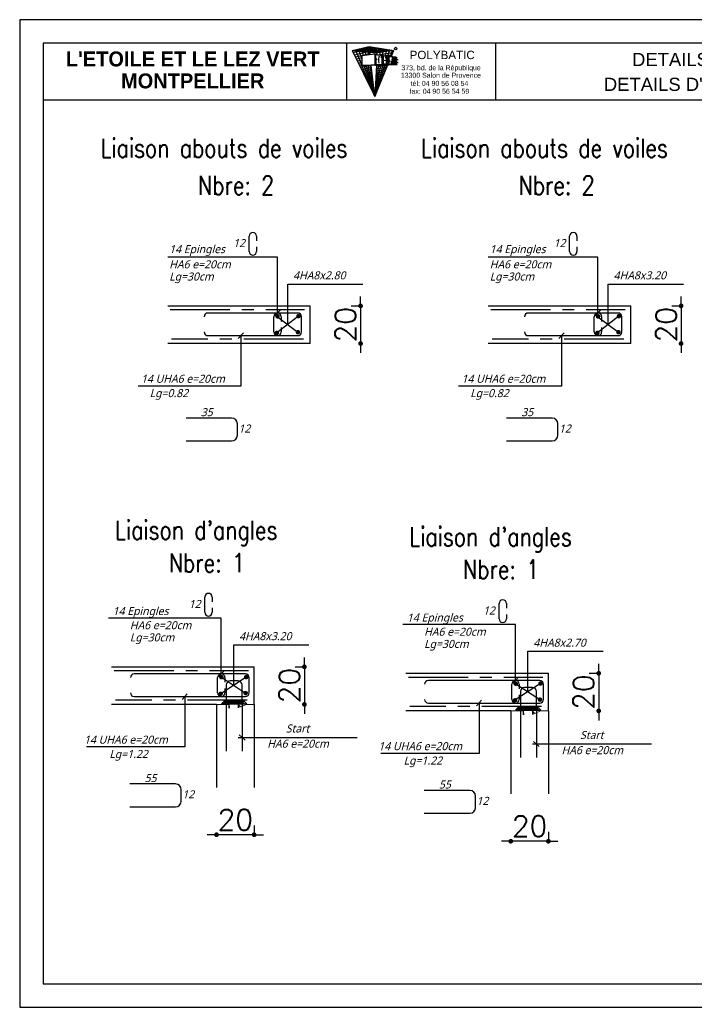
# Model space of a CAD drawing. Header units: millimetres. Extents: x -21776 to 63757, y -7870 to 8483.
# Drawn here: x -20527 to -20167, y 404 to 929 of the extents above; entities that cross this region are included whole.
import ezdxf
from ezdxf.enums import TextEntityAlignment as Align

# ---------------------------------------------------------------- set-up
doc = ezdxf.new("R2010")
doc.units = ezdxf.units.MM
doc.header["$PDMODE"] = 34
doc.linetypes.add('AXESX2', pattern=[101.6, 63.5, -12.7, 12.7, -12.7])
doc.linetypes.add('CONTINUE', pattern=[0])
for name, color, linetype in [('7', 7, 'Continuous'), ('COTATION', 1, 'Continuous'), ('GO-CARTOUCHE', 7, 'Continuous'), ('GO-FER-HA', 140, 'Continuous'), ('GO-TEXTE', 9, 'Continuous'), ('préfa v', 2, 'Continuous'), ('STR_AXES', 4, 'AXESX2'), ('STR_TS_TXT', 7, 'Continuous'), ('STR_VOI-POT', 6, 'Continuous')]:
    doc.layers.add(name, color=color, linetype=linetype)
doc.styles.add('Lucida', font='')
doc.styles.get("Standard").update_dxf_attribs({"font": 'romans.shx'})
doc.styles.add('TEXTE TS', font='romans.shx', dxfattribs={"width": 0.7, "oblique": 15})
doc.styles.add('TEXTEBA', font='ARIAL.TTF')
doc.styles.get('Lucida').set_extended_font_data('Lucida Sans', italic=True)
doc.dimstyles.new('COUPE-20', dxfattribs={"dimscale": 0.5, "dimtxt": 22, "dimasz": 5, "dimexe": 0.05, "dimexo": 0, "dimgap": 5, "dimtad": 1, "dimdsep": 46, "dimtxsty": 'Standard', "dimblk1": 'DOT', "dimblk2": 'DOT', "dimsah": 1, "dimcen": 0, "dimdle": 150, "dimclrd": 1, "dimclre": 1, "dimclrt": 7, "dimadec": 0, "dimazin": 0, "dimtfac": 1, "dimtix": 1, "dimtmove": 2, "dimatfit": 3, "dimldrblk": 'DOT', "dimfxl": 0, "dimtvp": 1, "dimtolj": 1, "dimtzin": 0, "dimarcsym": 0})

# ---------------------------------------------------------------- blocks, each defined once
blk = doc.blocks.new('_DOT')
at = {"color": 0, "linetype": 'ByBlock'}
blk.add_line((-0.5, 0), (-1, 0), dxfattribs=at)
at = {"color": 0, "linetype": 'ByBlock', "const_width": 0.5}
blk.add_lwpolyline([(-0.25, 0, 1), (0.25, 0, 1)], format="xyb", close=True, dxfattribs=at)
blk = doc.blocks.new('*D860')
at = {"layer": 'COTATION', "color": 1, "lineweight": -2}
for p, q in [((-20345.78, 779.24), (-20345.78, 781.74)), ((-20350.78, 776.74), (-20345.76, 776.74)), ((-20345.78, 776.74), (-20345.78, 756.74)), ((-20346.19, 756.74), (-20345.76, 756.74)), ((-20345.78, 754.24), (-20345.78, 751.74))]:
    blk.add_line(p, q, dxfattribs=at)
at = {"layer": 'DEFPOINTS', "color": 0}
for p in [(-20358.83, 776.74), (-20358.83, 756.74, -153.35), (-20345.78, 756.74)]:
    blk.add_point(p, dxfattribs=at)
at = {"layer": 'COTATION', "color": 1, "lineweight": -2, "xscale": 2.5, "yscale": 2.5, "zscale": 2.5}
for p, rotation in [((-20345.78, 776.74), 270), ((-20345.78, 756.74), 90)]:
    blk.add_blockref('_DOT', p, dxfattribs=dict(at, rotation=rotation))
at = {"layer": 'COTATION', "color": 7, "insert": (-20353.78, 766.74), "char_height": 11, "attachment_point": 5, "rotation": 90}
blk.add_mtext('\\A1;20', dxfattribs=at)
blk = doc.blocks.new('*D983')
at = {"layer": 'COTATION', "color": 1, "lineweight": -2}
for p, q in [((-20175.33, 779.24), (-20175.33, 781.74)), ((-20180.33, 776.74), (-20175.3, 776.74)), ((-20175.33, 776.74), (-20175.33, 756.74)), ((-20175.73, 756.74), (-20175.3, 756.74)), ((-20175.33, 754.24), (-20175.33, 751.74))]:
    blk.add_line(p, q, dxfattribs=at)
at = {"layer": 'DEFPOINTS', "color": 0}
for p in [(-20188.37, 776.74), (-20188.37, 756.74, -153.35), (-20175.33, 756.74)]:
    blk.add_point(p, dxfattribs=at)
at = {"layer": 'COTATION', "color": 1, "lineweight": -2, "xscale": 2.5, "yscale": 2.5, "zscale": 2.5}
for p, rotation in [((-20175.33, 776.74), 270), ((-20175.33, 756.74), 90)]:
    blk.add_blockref('_DOT', p, dxfattribs=dict(at, rotation=rotation))
at = {"layer": 'COTATION', "color": 7, "insert": (-20183.33, 766.74), "char_height": 11, "attachment_point": 5, "rotation": 90}
blk.add_mtext('\\A1;20', dxfattribs=at)
blk = doc.blocks.new('*D986')
at = {"layer": 'COTATION', "color": 1, "lineweight": -2}
for p, q in [((-20375.65, 587.37), (-20375.65, 589.87)), ((-20380.65, 584.87), (-20375.63, 584.87)), ((-20375.65, 584.87), (-20375.65, 564.87)), ((-20376.05, 564.87), (-20375.63, 564.87)), ((-20375.65, 562.37), (-20375.65, 559.87))]:
    blk.add_line(p, q, dxfattribs=at)
at = {"layer": 'DEFPOINTS', "color": 0}
for p in [(-20388.69, 584.87), (-20388.69, 564.87, -153.35), (-20375.65, 564.87)]:
    blk.add_point(p, dxfattribs=at)
at = {"layer": 'COTATION', "color": 1, "lineweight": -2, "xscale": 2.5, "yscale": 2.5, "zscale": 2.5}
for p, rotation in [((-20375.65, 584.87), 270), ((-20375.65, 564.87), 90)]:
    blk.add_blockref('_DOT', p, dxfattribs=dict(at, rotation=rotation))
at = {"layer": 'COTATION', "color": 7, "insert": (-20383.65, 574.87), "char_height": 11, "attachment_point": 5, "rotation": 90}
blk.add_mtext('\\A1;20', dxfattribs=at)
blk = doc.blocks.new('*D987')
at = {"layer": 'COTATION', "color": 1, "lineweight": -2}
for p, q in [((-20402.4, 500.59), (-20402.4, 495.56)), ((-20424.9, 495.59), (-20427.4, 495.59)), ((-20422.4, 495.99), (-20422.4, 495.56)), ((-20402.4, 495.59), (-20422.4, 495.59)), ((-20399.9, 495.59), (-20397.4, 495.59))]:
    blk.add_line(p, q, dxfattribs=at)
at = {"layer": 'DEFPOINTS', "color": 0}
for p in [(-20422.4, 508.63, -153.35), (-20402.4, 508.63), (-20422.4, 495.59)]:
    blk.add_point(p, dxfattribs=at)
at = {"layer": 'COTATION', "color": 1, "lineweight": -2, "xscale": 2.5, "yscale": 2.5, "zscale": 2.5}
blk.add_blockref('_DOT', (-20422.4, 495.59), dxfattribs=at)
at = {"layer": 'COTATION', "color": 1, "lineweight": -2, "xscale": 2.5, "yscale": 2.5, "zscale": 2.5, "rotation": 180}
blk.add_blockref('_DOT', (-20402.4, 495.59), dxfattribs=at)
at = {"layer": 'COTATION', "color": 7, "insert": (-20412.4, 503.59), "char_height": 11, "attachment_point": 5}
blk.add_mtext('\\A1;20', dxfattribs=at)
blk = doc.blocks.new('*D988')
at = {"layer": 'COTATION', "color": 1, "lineweight": -2}
for p, q in [((-20219.15, 583.91), (-20219.15, 586.41)), ((-20224.15, 581.41), (-20219.12, 581.41)), ((-20219.15, 581.41), (-20219.15, 561.41)), ((-20219.55, 561.41), (-20219.12, 561.41)), ((-20219.15, 558.91), (-20219.15, 556.41))]:
    blk.add_line(p, q, dxfattribs=at)
at = {"layer": 'DEFPOINTS', "color": 0}
for p in [(-20232.19, 581.41), (-20232.19, 561.41, -153.35), (-20219.15, 561.41)]:
    blk.add_point(p, dxfattribs=at)
at = {"layer": 'COTATION', "color": 1, "lineweight": -2, "xscale": 2.5, "yscale": 2.5, "zscale": 2.5}
for p, rotation in [((-20219.15, 581.41), 270), ((-20219.15, 561.41), 90)]:
    blk.add_blockref('_DOT', p, dxfattribs=dict(at, rotation=rotation))
at = {"layer": 'COTATION', "color": 7, "insert": (-20227.15, 571.41), "char_height": 11, "attachment_point": 5, "rotation": 90}
blk.add_mtext('\\A1;20', dxfattribs=at)
blk = doc.blocks.new('*D989')
at = {"layer": 'COTATION', "color": 1, "lineweight": -2}
for p, q in [((-20245.9, 497.13), (-20245.9, 492.11)), ((-20268.4, 492.13), (-20270.9, 492.13)), ((-20265.9, 492.53), (-20265.9, 492.11)), ((-20245.9, 492.13), (-20265.9, 492.13)), ((-20243.4, 492.13), (-20240.9, 492.13))]:
    blk.add_line(p, q, dxfattribs=at)
at = {"layer": 'DEFPOINTS', "color": 0}
for p in [(-20265.9, 505.17, -153.35), (-20245.9, 505.17), (-20265.9, 492.13)]:
    blk.add_point(p, dxfattribs=at)
at = {"layer": 'COTATION', "color": 1, "lineweight": -2, "xscale": 2.5, "yscale": 2.5, "zscale": 2.5}
blk.add_blockref('_DOT', (-20265.9, 492.13), dxfattribs=at)
at = {"layer": 'COTATION', "color": 1, "lineweight": -2, "xscale": 2.5, "yscale": 2.5, "zscale": 2.5, "rotation": 180}
blk.add_blockref('_DOT', (-20245.9, 492.13), dxfattribs=at)
at = {"layer": 'COTATION', "color": 7, "insert": (-20255.9, 500.13), "char_height": 11, "attachment_point": 5}
blk.add_mtext('\\A1;20', dxfattribs=at)

msp = doc.modelspace()

# ---------------------------------------------------------------- hatches: boundary and pattern name
at = {"layer": 'GO-FER-HA'}
h = msp.add_hatch(dxfattribs=at)
h.set_pattern_fill('ANSI31', color=9, scale=4.218928, angle=-540, style=0)
h.set_pattern_definition([(45, (-58604.0346, -274373.2704), (-0.3729040775, 0.3729040775), [])])
h.paths.add_polyline_path([(-20407.1375, 565.23285), (-20408.54381, 566.63916), (-20409.67292, 566.63916), (-20409.67292, 565.23285)])
h.paths.add_polyline_path([(-20409.67292, 565.23285), (-20409.67292, 566.63916), (-20411.86253, 566.63916), (-20411.72352, 565.23285)])
h.paths.add_polyline_path([(-20412.09439, 565.23285), (-20411.87433, 566.63916), (-20418.65407, 566.63916), (-20418.50847, 565.23285)])
h.paths.add_polyline_path([(-20418.70909, 566.31805), (-20419.79429, 565.23285), (-20418.80579, 565.23285)])
h = msp.add_hatch(dxfattribs=at)
h.set_pattern_fill('ANSI31', color=9, scale=4.218928, angle=-540, style=0)
h.set_pattern_definition([(45, (-58447.53313, -274376.72696), (-0.3729040775, 0.3729040775), [])])
h.paths.add_polyline_path([(-20250.63604, 561.7763), (-20252.04235, 563.18261), (-20253.17146, 563.18261), (-20253.17146, 561.7763)])
h.paths.add_polyline_path([(-20253.17146, 561.7763), (-20253.17146, 563.18261), (-20255.36107, 563.18261), (-20255.22205, 561.7763)])
h.paths.add_polyline_path([(-20255.59292, 561.7763), (-20255.37287, 563.18261), (-20262.1526, 563.18261), (-20262.007, 561.7763)])
h.paths.add_polyline_path([(-20262.20762, 562.8615), (-20263.29282, 561.7763), (-20262.30433, 561.7763)])

# ---------------------------------------------------------------- linework, layer by layer
at = {"lineweight": 18, "elevation": -153.3465}
for points in [[(-20422.40017, 564.86974), (-20415.45019, 564.86974), (-20412.42772, 566.29353), (-20409.68004, 563.52242), (-20406.52019, 564.86974), (-20402.40017, 564.86974)], [(-20265.8987, 561.41319), (-20258.94873, 561.41319), (-20255.92626, 562.83698), (-20253.17858, 560.06587), (-20250.01873, 561.41319), (-20245.8987, 561.41319)]]:
    msp.add_lwpolyline(points, dxfattribs=at)
at = {"layer": '7', "color": 7}
for points in [[(-20389.98537, 772.95869), (-20389.98537, 772.95869)], [(-20219.5297, 772.95869), (-20219.5297, 772.95869)], [(-20389.98537, 760.92751), (-20389.98537, 760.92751)], [(-20219.5297, 760.92751), (-20219.5297, 760.92751)], [(-20419.85127, 581.08862), (-20419.85127, 581.08862)], [(-20263.34981, 577.63208), (-20263.34981, 577.63208)], [(-20419.85127, 569.05744), (-20419.85127, 569.05744)], [(-20263.34981, 565.6009), (-20263.34981, 565.6009)]]:
    msp.add_lwpolyline(points, dxfattribs=at)
at = {"layer": 'COTATION'}
for p, q in [((-20406.61446, 579.42903), (-20420.17822, 570.52356)), ((-20419.80333, 579.33535), (-20406.89565, 570.89824)), ((-20250.11299, 575.97249), (-20263.67676, 567.06701)), ((-20263.30187, 575.8788), (-20250.39419, 567.4417))]:
    msp.add_line(p, q, dxfattribs=at)
at = {"layer": 'GO-CARTOUCHE', "color": 9, "linetype": 'CONTINUE'}
for p, q in [((-20350.18437, 912.52937), (-20341.25559, 914.60583)), ((-20349.1781, 912.43353), (-20340.24948, 914.44613)), ((-20347.16557, 912.24186), (-20338.23725, 914.12673)), ((-20345.3304, 913.6582), (-20332.23362, 911.9629)), ((-20344.23932, 909.76844), (-20345.3304, 913.6582)), ((-20345.15303, 912.05019), (-20336.22501, 913.80733)), ((-20342.84251, 909.97386), (-20343.71241, 914.03448)), ((-20343.71241, 914.03448), (-20330.6106, 912.18936)), ((-20341.46002, 910.17716), (-20342.09441, 914.41075)), ((-20342.09441, 914.41075), (-20328.98758, 912.41583)), ((-20340.74886, 910.28175), (-20341.25559, 914.60583)), ((-20341.25559, 914.60583), (-20328.1739, 912.52937)), ((-20350.18437, 912.52937), (-20337.10267, 911.28349)), ((-20350.18437, 912.52937), (-20338.1409, 888.02715)), ((-20349.63699, 911.41573), (-20341.11401, 913.39771)), ((-20349.08961, 910.3021), (-20340.97244, 912.18958)), ((-20345.20087, 904.87446), (-20348.56638, 912.90565)), ((-20348.56638, 912.90565), (-20335.47965, 911.50996)), ((-20348.54223, 909.18846), (-20340.83086, 910.98146)), ((-20347.99484, 908.07482), (-20345.20087, 908.72441)), ((-20345.20087, 908.27104), (-20346.94839, 913.28192)), ((-20346.94839, 913.28192), (-20333.85664, 911.73643)), ((-20338.1409, 910.66527), (-20345.20087, 909.62704)), ((-20345.20087, 909.62704), (-20345.20087, 904.64354)), ((-20343.1405, 911.85852), (-20334.21278, 913.48792)), ((-20341.12796, 911.66685), (-20332.20055, 913.16852)), ((-20339.11543, 911.47518), (-20330.18832, 912.84912)), ((-20336.97875, 910.48358), (-20338.1409, 910.66527)), ((-20338.1409, 910.66527), (-20338.1409, 904.65529)), ((-20338.10916, 911.37935), (-20329.18221, 912.68942)), ((-20337.72561, 908.24637), (-20337.72561, 910.18001)), ((-20337.19748, 910.09744), (-20337.72561, 910.18001)), ((-20337.10267, 911.28349), (-20337.13728, 910.50836)), ((-20328.1739, 912.52937), (-20337.10267, 911.28349)), ((-20336.81292, 910.2734), (-20328.62691, 911.41571)), ((-20336.68007, 910.04451), (-20335.36917, 910.23517)), ((-20336.20302, 908.26334), (-20336.22867, 907.69454)), ((-20336.1107, 908.96327), (-20336.20302, 908.26334)), ((-20335.95921, 909.52133), (-20336.1107, 908.96327)), ((-20335.47965, 911.50996), (-20335.6282, 910.19919)), ((-20334.8664, 909.71917), (-20335.10808, 910.10815)), ((-20334.23716, 910.05495), (-20335.00488, 909.94205)), ((-20334.70347, 909.25351), (-20334.8664, 909.71917)), ((-20334.57852, 908.58102), (-20334.70347, 909.25351)), ((-20334.23716, 905.05883), (-20334.23716, 910.05952)), ((-20333.82187, 909.99003), (-20334.23716, 910.05495)), ((-20333.85664, 911.73643), (-20334.21699, 910.0518)), ((-20333.82187, 905.47412), (-20333.82187, 909.99003)), ((-20333.82187, 909.64551), (-20332.78118, 909.78869)), ((-20333.82187, 909.64551), (-20333.82154, 905.47412)), ((-20332.79524, 909.82952), (-20331.93479, 907.3294)), ((-20332.4239, 909.77147), (-20332.79524, 909.82952)), ((-20332.78118, 909.78869), (-20331.93479, 907.3294)), ((-20332.23362, 911.9629), (-20332.76143, 909.82424)), ((-20332.63993, 909.80524), (-20329.07992, 910.30206)), ((-20332.4239, 909.77147), (-20331.73854, 907.7801)), ((-20331.25505, 909.58873), (-20332.30773, 909.43392)), ((-20331.25505, 909.58873), (-20331.73854, 907.7801)), ((-20330.92495, 909.53712), (-20331.5195, 907.31305)), ((-20331.51729, 907.32132), (-20330.93717, 909.49138)), ((-20330.6106, 912.18936), (-20331.42908, 909.56313)), ((-20330.92495, 909.53712), (-20331.25505, 909.58873)), ((-20330.93717, 909.49138), (-20330.8135, 909.5099)), ((-20330.8135, 909.51969), (-20330.93436, 909.50192)), ((-20330.8135, 905.05883), (-20330.8135, 909.51969)), ((-20330.00918, 909.39395), (-20330.8135, 909.51969)), ((-20330.05408, 909.10673), (-20330.5228, 909.18001)), ((-20330.5228, 907.43062), (-20330.5228, 909.18001)), ((-20328.98758, 912.41583), (-20330.11549, 909.41057)), ((-20329.73334, 909.16043), (-20329.53293, 909.1884)), ((-20328.86126, 909.21448), (-20329.69886, 909.0913)), ((-20329.56439, 909.11108), (-20328.1739, 912.52937)), ((-20328.86126, 909.21448), (-20329.02409, 907.85764)), ((-20328.65434, 909.18213), (-20328.86126, 909.21448)), ((-20328.65434, 909.18213), (-20328.15611, 905.06279)), ((-20328.63636, 909.03346), (-20328.15563, 909.10416)), ((-20328.6029, 908.75688), (-20328.15563, 908.80992)), ((-20328.59526, 908.69364), (-20327.88569, 908.76772)), ((-20328.15563, 909.10416), (-20328.15563, 908.80992)), ((-20327.32505, 908.9743), (-20328.15563, 909.10416)), ((-20328.15563, 908.80992), (-20327.88569, 908.76772)), ((-20327.88569, 905.06279), (-20327.88569, 908.76772)), ((-20327.59499, 908.72227), (-20327.32505, 908.68007)), ((-20327.59499, 905.06279), (-20327.59499, 908.72227)), ((-20327.59499, 908.65645), (-20327.32505, 908.68007)), ((-20327.32505, 908.68007), (-20327.32505, 908.9743)), ((-20327.21947, 908.9578), (-20327.32505, 908.9239)), ((-20327.21947, 908.9578), (-20327.21947, 905.06166)), ((-20326.92877, 908.91235), (-20327.21947, 908.9578)), ((-20326.92877, 908.91235), (-20326.92877, 905.05883)), ((-20326.92877, 908.77589), (-20326.27022, 908.83715)), ((-20347.44746, 906.96118), (-20345.20087, 907.48347)), ((-20346.90008, 905.84755), (-20345.20087, 906.24254)), ((-20346.3527, 904.73391), (-20345.20087, 905.00163)), ((-20345.80532, 903.62027), (-20341.40228, 904.64354)), ((-20345.25794, 902.50664), (-20339.9814, 903.73272)), ((-20345.20087, 904.64354), (-20337.72561, 905.05883)), ((-20337.80434, 904.65585), (-20345.20087, 904.64354)), ((-20338.1409, 888.02715), (-20345.10409, 904.64354)), ((-20338.1409, 888.02715), (-20343.93579, 904.64354)), ((-20338.1409, 888.02715), (-20342.80179, 904.64354)), ((-20338.1409, 888.02715), (-20341.7006, 904.64354)), ((-20338.1409, 888.02715), (-20340.63082, 904.64354)), ((-20338.1409, 888.02715), (-20340.08814, 904.64354)), ((-20338.1409, 888.02715), (-20331.2848, 904.88173)), ((-20331.82221, 904.86306), (-20338.1409, 888.02715)), ((-20332.90562, 904.82542), (-20338.1409, 888.02715)), ((-20334.00455, 904.78724), (-20338.1409, 888.02715)), ((-20335.11935, 904.74851), (-20338.1409, 888.02715)), ((-20336.25036, 904.70922), (-20338.1409, 888.02715)), ((-20337.39795, 904.66935), (-20338.1409, 888.02715)), ((-20337.80434, 904.65585), (-20335.71644, 904.73225)), ((-20337.72561, 908.24637), (-20337.3075, 908.21393)), ((-20337.15769, 907.78577), (-20337.72561, 907.82983)), ((-20337.72561, 907.82983), (-20337.72561, 905.05883)), ((-20337.72561, 905.05883), (-20332.7214, 905.05883)), ((-20337.48021, 902.82661), (-20331.798, 903.62011)), ((-20337.43302, 903.88372), (-20331.34499, 904.73377)), ((-20336.94831, 907.99177), (-20337.15769, 907.78577)), ((-20336.22867, 907.69454), (-20336.18894, 906.83355)), ((-20336.18894, 906.83355), (-20335.99707, 905.85609)), ((-20335.71644, 904.73225), (-20335.34254, 904.74593)), ((-20335.31386, 904.74698), (-20330.81745, 904.91151)), ((-20334.23933, 905.05821), (-20330.80803, 905.05883)), ((-20333.82187, 905.47412), (-20332.7214, 905.47412)), ((-20333.82154, 907.16375), (-20331.93479, 907.3294)), ((-20333.82154, 905.47412), (-20332.7214, 905.47074)), ((-20332.7214, 905.05883), (-20332.7214, 905.47412)), ((-20332.7214, 905.05883), (-20331.93204, 905.05883)), ((-20331.93479, 905.05883), (-20331.93479, 907.3294)), ((-20331.93479, 905.47074), (-20331.93204, 905.05883)), ((-20331.93204, 905.05883), (-20331.5195, 905.05883)), ((-20331.5195, 905.06392), (-20331.51729, 907.32132)), ((-20331.5195, 905.05883), (-20331.5195, 907.31305)), ((-20330.81771, 905.06279), (-20327.21947, 905.06279)), ((-20330.81675, 904.91154), (-20326.25733, 905.05703)), ((-20330.8135, 905.05883), (-20329.93331, 905.05883)), ((-20330.5228, 907.43062), (-20330.14399, 907.40123)), ((-20330.5228, 907.13904), (-20330.16648, 907.1114)), ((-20330.5228, 905.34953), (-20330.5228, 907.13904)), ((-20330.5228, 905.34953), (-20330.02267, 905.34953)), ((-20329.77175, 905.20076), (-20329.93766, 905.06279)), ((-20329.93766, 905.06279), (-20329.36774, 905.06279)), ((-20329.65283, 905.45724), (-20329.77175, 905.20076)), ((-20329.68186, 906.88482), (-20329.62867, 906.71656)), ((-20329.58447, 905.78654), (-20329.65283, 905.45724)), ((-20329.62867, 906.71656), (-20329.57621, 906.39591)), ((-20329.56391, 906.08367), (-20329.58447, 905.78654)), ((-20329.57621, 906.39591), (-20329.56391, 906.08367)), ((-20329.32225, 905.37324), (-20329.3595, 905.06279)), ((-20329.28025, 905.7232), (-20329.32225, 905.37324)), ((-20329.24526, 906.01475), (-20329.28025, 905.7232)), ((-20329.21177, 906.29382), (-20329.24526, 906.01475)), ((-20329.17798, 906.57538), (-20329.21177, 906.29382)), ((-20329.16048, 906.72115), (-20329.17798, 906.57538)), ((-20329.14898, 906.817), (-20329.16048, 906.72115)), ((-20329.13963, 906.89488), (-20329.14898, 906.817)), ((-20329.11801, 907.0751), (-20329.13963, 906.89488)), ((-20329.07319, 907.44852), (-20329.11801, 907.0751)), ((-20329.02409, 907.85764), (-20329.07319, 907.44852)), ((-20328.90261, 906.43018), (-20329.06671, 905.06279)), ((-20328.90261, 906.43018), (-20328.61159, 906.4076)), ((-20328.86794, 906.71907), (-20328.75903, 907.62663)), ((-20328.86794, 906.71907), (-20328.64719, 906.70194)), ((-20328.75903, 907.62663), (-20328.64719, 906.70194)), ((-20328.61159, 906.4076), (-20328.44845, 905.05883)), ((-20327.59499, 905.06279), (-20327.21947, 905.06279)), ((-20327.21947, 905.06166), (-20326.92877, 905.05883)), ((-20326.83421, 906.92436), (-20326.81776, 906.51118)), ((-20326.81776, 906.51118), (-20326.77843, 906.13277)), ((-20326.77843, 906.13277), (-20326.71843, 905.81456)), ((-20326.71843, 905.81456), (-20326.63229, 905.51973)), ((-20326.63229, 905.51973), (-20326.49728, 905.24455)), ((-20326.0235, 907.61374), (-20326.51321, 907.56818)), ((-20326.49728, 905.24455), (-20326.34226, 905.07445)), ((-20326.03646, 906.14051), (-20326.47933, 906.09931)), ((-20326.03646, 906.14051), (-20325.74161, 906.1513)), ((-20325.72598, 907.56723), (-20326.0235, 907.61374)), ((-20344.71056, 901.393), (-20339.83982, 902.5246)), ((-20344.16318, 900.27936), (-20339.69825, 901.31648)), ((-20343.6158, 899.16572), (-20339.55667, 900.10836)), ((-20343.06842, 898.05209), (-20339.41509, 898.90023)), ((-20337.71617, 897.54105), (-20334.06307, 898.05182)), ((-20337.66898, 898.59816), (-20333.61005, 899.16548)), ((-20337.62179, 899.65527), (-20333.15704, 900.27914)), ((-20337.5746, 900.71238), (-20332.70403, 901.3928)), ((-20337.5274, 901.7695), (-20332.25101, 902.50645)), ((-20342.52103, 896.93845), (-20339.27351, 897.69211)), ((-20341.97365, 895.82481), (-20339.13194, 896.48399)), ((-20341.42627, 894.71117), (-20338.99036, 895.27586)), ((-20340.87889, 893.59754), (-20338.84878, 894.06774)), ((-20340.33151, 892.4839), (-20338.70721, 892.85962)), ((-20337.90494, 893.31261), (-20335.87512, 893.5972)), ((-20337.85775, 894.36972), (-20335.42211, 894.71085)), ((-20337.81056, 895.42683), (-20334.96909, 895.82451)), ((-20337.76337, 896.48394), (-20334.51608, 896.93817)), ((-20339.78413, 891.37026), (-20338.56563, 891.6515)), ((-20339.23675, 890.25663), (-20338.42405, 890.44337)), ((-20338.68937, 889.14299), (-20338.28248, 889.23525)), ((-20338.31648, 890.25326), (-20337.90994, 890.31166)), ((-20338.04652, 890.14127), (-20337.23416, 890.25622)), ((-20337.99933, 891.19838), (-20336.78115, 891.36988)), ((-20337.95214, 892.2555), (-20336.32813, 892.48354))]:
    msp.add_line(p, q, dxfattribs=at)
at = {"layer": 'GO-CARTOUCHE', "color": 2, "ltscale": 3}
for p, q in [((-20389.98537, 802.6157), (-20448.36554, 802.6157)), ((-20389.98537, 772.95869), (-20389.98537, 802.6157)), ((-20219.5297, 802.6157), (-20277.90987, 802.6157)), ((-20219.5297, 772.95869), (-20219.5297, 802.6157)), ((-20384.5533, 766.88606), (-20384.5533, 788.38568)), ((-20384.5533, 788.38568), (-20344.53722, 788.38568)), ((-20214.09763, 766.88606), (-20214.09763, 788.38568)), ((-20214.09763, 788.38568), (-20174.08155, 788.38568)), ((-20388.61431, 774.47626), (-20391.35643, 771.44113)), ((-20218.15864, 774.47626), (-20220.90076, 771.44113)), ((-20378.84004, 771.2991), (-20390.31231, 762.39363)), ((-20389.98537, 771.00381), (-20379.12124, 762.76831)), ((-20208.38437, 771.2991), (-20219.85664, 762.39363)), ((-20219.5297, 771.00381), (-20208.66556, 762.76831)), ((-20408.05029, 762.44508), (-20410.79241, 759.40995)), ((-20237.59462, 762.44508), (-20240.33674, 759.40995)), ((-20409.42135, 760.92751), (-20409.42135, 734.15024)), ((-20238.96568, 760.92751), (-20238.96568, 734.15024)), ((-20409.42135, 734.15024), (-20464.11708, 734.15024)), ((-20238.96568, 734.15024), (-20293.66141, 734.15024)), ((-20419.85127, 610.74563), (-20479.78881, 610.74563)), ((-20419.85127, 581.08862), (-20419.85127, 610.74563)), ((-20263.34981, 607.28909), (-20323.28735, 607.28909)), ((-20263.34981, 577.63208), (-20263.34981, 607.28909)), ((-20413.26573, 575.06205), (-20413.26573, 596.56167)), ((-20413.26573, 596.56167), (-20373.24965, 596.56167)), ((-20256.76427, 571.6055), (-20256.76427, 593.10512)), ((-20256.76427, 593.10512), (-20216.74819, 593.10512)), ((-20418.48021, 582.60619), (-20421.22234, 579.57106)), ((-20261.97875, 579.14964), (-20264.72087, 576.11451)), ((-20437.9162, 570.57501), (-20440.65832, 567.53988)), ((-20439.28726, 569.05744), (-20439.28726, 542.28017)), ((-20281.41474, 567.11846), (-20284.15686, 564.08333)), ((-20282.7858, 565.6009), (-20282.7858, 538.82362)), ((-20410.80342, 547.33073), (-20347.62655, 547.33073)), ((-20410.27394, 548.70179), (-20407.23882, 545.95967)), ((-20439.28726, 542.28017), (-20491.46681, 542.28017)), ((-20254.30196, 543.87418), (-20191.12509, 543.87418)), ((-20253.77248, 545.24524), (-20250.73735, 542.50312)), ((-20282.7858, 538.82362), (-20334.96534, 538.82362))]:
    msp.add_line(p, q, dxfattribs=at)
at = {"layer": 'GO-CARTOUCHE', "linetype": 'Continuous'}
for points in [[(-19784.61531, 403.87835), (-19784.61531, 928.87834), (-20527.03954, 928.87834), (-20527.03954, 403.87835)], [(-19796.98781, 416.25085), (-19796.98781, 916.50584), (-20514.66704, 916.50584), (-20514.66704, 416.25085)]]:
    msp.add_lwpolyline(points, close=True, dxfattribs=at)
at = {"layer": 'GO-CARTOUCHE', "color": 9, "linetype": 'CONTINUE'}
msp.add_circle((-20327.11412, 913.56231), 0.66447, dxfattribs=at)
msp.add_circle((-20327.11412, 913.56231), 0.66447, dxfattribs=at)
msp.add_circle((-20327.11412, 913.56231), 0.66447, dxfattribs=at)
at = {"layer": 'GO-FER-HA', "color": 1}
for p, q in [((-20414.33743, 717.09185, 460.03949), (-20438.54757, 717.09185, 306.69299)), ((-20411.29993, 707.97935, 460.03949), (-20411.29993, 714.05435, 460.03949)), ((-20243.88176, 717.09185, 460.03949), (-20268.09189, 717.09185, 306.69299)), ((-20240.84426, 707.97935, 460.03949), (-20240.84426, 714.05435, 460.03949)), ((-20438.54757, 704.94185, 306.69299), (-20414.33743, 704.94185, 460.03949)), ((-20268.09189, 704.94185, 306.69299), (-20243.88176, 704.94185, 460.03949)), ((-20417.19424, 575.23143), (-20417.19424, 564.70095)), ((-20410.86584, 577.34089), (-20415.08477, 577.34089)), ((-20408.75638, 564.70095), (-20408.75638, 575.23143)), ((-20254.36438, 573.88435), (-20258.58331, 573.88435)), ((-20260.69277, 571.77488), (-20260.69277, 561.2444)), ((-20252.25492, 561.2444), (-20252.25492, 571.77488)), ((-20419.79429, 565.23285), (-20418.38798, 566.63916)), ((-20419.79429, 565.23285), (-20406.35952, 565.23285)), ((-20419.79429, 565.23285), (-20416.73816, 565.23285)), ((-20418.38798, 566.63916), (-20407.76583, 566.63916)), ((-20417.19424, 564.70095), (-20417.19424, 540.09053)), ((-20416.19151, 565.23285), (-20408.78216, 565.23285)), ((-20416.1535, 565.23285), (-20416.01597, 566.77621)), ((-20416.01597, 566.77621), (-20415.60685, 562.82473)), ((-20415.60685, 562.82473), (-20415.60685, 565.23285)), ((-20411.31641, 565.23285), (-20411.08912, 566.68537)), ((-20411.08912, 566.68537), (-20410.72546, 563.0064)), ((-20410.72546, 563.0064), (-20410.72546, 565.23285)), ((-20408.75638, 564.70095), (-20408.75638, 540.09053)), ((-20408.19121, 565.23285), (-20406.35952, 565.23285)), ((-20406.35952, 565.23285), (-20407.76583, 566.63916)), ((-20263.29282, 561.7763), (-20261.88651, 563.18261)), ((-20263.29282, 561.7763), (-20249.85806, 561.7763)), ((-20263.29282, 561.7763), (-20260.2367, 561.7763)), ((-20261.88651, 563.18261), (-20251.26437, 563.18261)), ((-20259.69004, 561.7763), (-20252.28069, 561.7763)), ((-20259.65204, 561.7763), (-20259.51451, 563.31967)), ((-20259.51451, 563.31967), (-20259.10539, 559.36818)), ((-20259.10539, 559.36818), (-20259.10539, 561.7763)), ((-20254.81494, 561.7763), (-20254.58765, 563.22883)), ((-20254.58765, 563.22883), (-20254.22399, 559.54986)), ((-20254.22399, 559.54986), (-20254.22399, 561.7763)), ((-20251.68975, 561.7763), (-20249.85806, 561.7763)), ((-20249.85806, 561.7763), (-20251.26437, 563.18261)), ((-20260.69277, 561.2444), (-20260.69277, 536.63399)), ((-20252.25492, 561.2444), (-20252.25492, 536.63399)), ((-20444.20334, 522.59626, 460.03949), (-20468.41347, 522.59626, 306.69299)), ((-20441.16584, 513.48376, 460.03949), (-20441.16584, 519.55876, 460.03949)), ((-20287.70187, 519.13972, 460.03949), (-20311.91201, 519.13972, 306.69299)), ((-20284.66437, 510.02722, 460.03949), (-20284.66437, 516.10222, 460.03949)), ((-20468.41347, 510.44626, 306.69299), (-20444.20334, 510.44626, 460.03949)), ((-20311.91201, 506.98972, 306.69299), (-20287.70187, 506.98972, 460.03949))]:
    msp.add_line(p, q, dxfattribs=at)
for points in [[(-20405.05668, 805.70638), (-20405.05668, 813.82779)], [(-20401.14691, 813.82779), (-20401.14691, 811.36222)], [(-20234.60101, 805.70638), (-20234.60101, 813.82779)], [(-20230.69124, 813.82779), (-20230.69124, 811.36222)], [(-20401.14691, 808.08408), (-20401.14691, 805.70638)], [(-20230.69124, 808.08408), (-20230.69124, 805.70638)], [(-20428.63073, 613.83631), (-20428.63073, 621.95772)], [(-20424.72096, 621.95772), (-20424.72096, 619.49215)], [(-20424.72096, 616.21401), (-20424.72096, 613.83631)], [(-20272.12927, 610.37976), (-20272.12927, 618.50117)], [(-20268.2195, 618.50117), (-20268.2195, 616.0356)], [(-20268.2195, 612.75746), (-20268.2195, 610.37976)]]:
    msp.add_lwpolyline(points, dxfattribs=at)
at = {"layer": 'GO-FER-HA', "color": 6, "linetype": 'Continuous', "const_width": 1.2}
for points in [[(-20389.33742, 771.20542, 1), (-20390.53742, 771.20542, 1)], [(-20378.24004, 771.2991, 1), (-20379.44004, 771.2991, 1)], [(-20218.88175, 771.20542, 1), (-20220.08175, 771.20542, 1)], [(-20207.78437, 771.2991, 1), (-20208.98437, 771.2991, 1)], [(-20389.71231, 762.39363, 1), (-20390.91231, 762.39363, 1)], [(-20378.52124, 762.76831, 1), (-20379.72124, 762.76831, 1)], [(-20219.25664, 762.39363, 1), (-20220.45664, 762.39363, 1)], [(-20208.06556, 762.76831, 1), (-20209.26556, 762.76831, 1)], [(-20419.20333, 579.33535, 1), (-20420.40333, 579.33535, 1)], [(-20406.01446, 579.42903, 1), (-20407.21446, 579.42903, 1)], [(-20262.70187, 575.8788, 1), (-20263.90187, 575.8788, 1)], [(-20249.51299, 575.97249, 1), (-20250.71299, 575.97249, 1)], [(-20419.57822, 570.52356, 1), (-20420.77822, 570.52356, 1)], [(-20406.29565, 570.89824, 1), (-20407.49565, 570.89824, 1)], [(-20263.07676, 567.06701, 1), (-20264.27676, 567.06701, 1)], [(-20249.79419, 567.4417, 1), (-20250.99419, 567.4417, 1)]]:
    msp.add_lwpolyline(points, format="xyb", close=True, dxfattribs=at)
at = {"layer": 'GO-FER-HA', "color": 1}
for centre, radius, start, end in [((-20403.10179, 813.82779), 1.95488, 90, 180), ((-20403.10179, 813.82779), 1.95488, 0, 90), ((-20232.64612, 813.82779), 1.95488, 90, 180), ((-20232.64612, 813.82779), 1.95488, 0, 90), ((-20403.10179, 805.70638), 1.95488, 180, 270), ((-20403.10179, 805.70638), 1.95488, 270, 0), ((-20232.64612, 805.70638), 1.95488, 180, 270), ((-20232.64612, 805.70638), 1.95488, 270, 0), ((-20414.33743, 714.05435, 460.03949), 3.0375, 0, 90), ((-20243.88176, 714.05435, 460.03949), 3.0375, 0, 90), ((-20414.33743, 707.97935, 460.03949), 3.0375, 270, 360), ((-20243.88176, 707.97935, 460.03949), 3.0375, 270, 360), ((-20426.67585, 621.95772), 1.95488, 90, 180), ((-20426.67585, 621.95772), 1.95488, 0, 90), ((-20270.17438, 618.50117), 1.95488, 90, 180), ((-20270.17438, 618.50117), 1.95488, 0, 90), ((-20426.67585, 613.83631), 1.95488, 180, 270), ((-20426.67585, 613.83631), 1.95488, 270, 0), ((-20270.17438, 610.37976), 1.95488, 180, 270), ((-20270.17438, 610.37976), 1.95488, 270, 0), ((-20415.08477, 575.23143), 2.10946, 90, 180), ((-20410.86584, 575.23143), 2.10946, 360, 90), ((-20258.58331, 571.77488), 2.10946, 90, 180), ((-20254.36438, 571.77488), 2.10946, 360, 90), ((-20444.20334, 519.55876, 460.03949), 3.0375, 0, 90), ((-20287.70187, 516.10222, 460.03949), 3.0375, 0, 90), ((-20444.20334, 513.48376, 460.03949), 3.0375, 270, 360), ((-20287.70187, 510.02722, 460.03949), 3.0375, 270, 360)]:
    msp.add_arc(centre, radius, start, end, dxfattribs=at)
at = {"layer": 'GO-TEXTE', "color": 7}
for p, q in [((-20353.21274, 916.50584), (-20353.21274, 886.2081)), ((-20273.94223, 916.50584), (-20273.94223, 886.2081)), ((-19796.98781, 886.2081), (-20514.66704, 886.2081))]:
    msp.add_line(p, q, dxfattribs=at)
at = {"layer": 'préfa v', "color": 2, "ltscale": 3}
for p, q in [((-20372.53426, 756.73981, -153.3465), (-20372.53426, 776.73981, -153.3465)), ((-20202.07859, 756.73981, -153.3465), (-20202.07859, 776.73981, -153.3465)), ((-20372.53426, 756.73981, -153.3465), (-20448.36928, 756.73981, -152.08738)), ((-20202.07859, 756.73981, -153.3465), (-20277.91361, 756.73981, -152.08738)), ((-20402.40017, 564.86974, -153.3465), (-20402.40017, 584.86974, -153.3465)), ((-20245.8987, 561.41319, -153.3465), (-20245.8987, 581.41319, -153.3465)), ((-20422.40017, 564.86974, -153.01443), (-20478.23519, 564.86974, -152.08738)), ((-20422.40017, 564.86974, -153.3465), (-20422.40017, 520.75835, -153.3465)), ((-20402.40017, 564.86974, -153.3465), (-20402.40017, 520.75835, -153.3465)), ((-20265.8987, 561.41319, -153.01443), (-20321.73372, 561.41319, -152.08738)), ((-20265.8987, 561.41319, -153.3465), (-20265.8987, 517.3018, -153.3465)), ((-20245.8987, 561.41319, -153.3465), (-20245.8987, 517.3018, -153.3465))]:
    msp.add_line(p, q, dxfattribs=at)
for points in [[(-20448.36928, 776.73981), (-20372.53426, 776.73981)], [(-20277.91361, 776.73981), (-20202.07859, 776.73981)], [(-20478.23519, 584.86974), (-20402.40017, 584.86974)], [(-20321.73372, 581.41319), (-20245.8987, 581.41319)]]:
    msp.add_lwpolyline(points, dxfattribs=at)
at = {"layer": 'STR_AXES', "ltscale": 0.5}
for p, q in [((-20447.0097, 774.75463, 153.3465), (-20375.53426, 774.75463, 153.3465)), ((-20276.55402, 774.75463, 153.3465), (-20205.07859, 774.75463, 153.3465)), ((-20376.1972, 759.00921, -458.78892), (-20446.26824, 759.00921, -460.03949)), ((-20205.74153, 759.00921, -458.78892), (-20275.81256, 759.00921, -460.03949)), ((-20476.8756, 582.88456, 153.3465), (-20405.40017, 582.88456, 153.3465)), ((-20320.37414, 579.42801, 153.3465), (-20248.8987, 579.42802, 153.3465)), ((-20406.06311, 567.13914, -458.78892), (-20476.13414, 567.13914, -460.03949)), ((-20249.56164, 563.6826, -458.78892), (-20319.63268, 563.6826, -460.03949))]:
    msp.add_line(p, q, dxfattribs=at)
at = {"layer": 'STR_VOI-POT'}
for points in [[(-20379.19004, 772.95869), (-20427.0641, 772.95869)], [(-20379.19004, 772.95869), (-20379.19004, 772.95869)], [(-20208.73437, 772.95869), (-20256.60843, 772.95869)], [(-20208.73437, 772.95869), (-20208.73437, 772.95869)], [(-20391.94025, 762.8824), (-20391.94025, 771.00381)], [(-20388.03048, 771.00381), (-20388.03048, 768.53824)], [(-20377.23516, 771.00381), (-20377.23516, 771.00381)], [(-20377.23516, 762.8824), (-20377.23516, 771.00381)], [(-20221.48458, 762.8824), (-20221.48458, 771.00381)], [(-20217.57481, 771.00381), (-20217.57481, 768.53824)], [(-20206.77949, 771.00381), (-20206.77949, 771.00381)], [(-20206.77949, 762.8824), (-20206.77949, 771.00381)], [(-20388.03048, 765.2601), (-20388.03048, 762.8824)], [(-20217.57481, 765.2601), (-20217.57481, 762.8824)], [(-20427.0641, 760.92751), (-20379.19004, 760.92751)], [(-20256.60843, 760.92751), (-20208.73437, 760.92751)], [(-20406.96446, 581.08862), (-20466.24468, 581.08862)], [(-20421.80616, 571.01233), (-20421.80616, 579.13374)], [(-20417.89639, 579.13374), (-20417.89639, 576.66817)], [(-20406.96446, 581.08862), (-20406.96446, 581.08862)], [(-20405.00957, 579.13374), (-20405.00957, 579.13374)], [(-20405.00957, 571.01233), (-20405.00957, 579.13374)], [(-20250.46299, 577.63208), (-20309.74321, 577.63208)], [(-20250.46299, 577.63208), (-20250.46299, 577.63208)], [(-20417.89639, 573.39003), (-20417.89639, 571.01233)], [(-20265.3047, 567.55578), (-20265.3047, 575.67719)], [(-20261.39493, 575.67719), (-20261.39493, 573.21163)], [(-20248.50811, 575.67719), (-20248.50811, 575.67719)], [(-20248.50811, 567.55578), (-20248.50811, 575.67719)], [(-20466.24468, 569.05744), (-20406.96446, 569.05744)], [(-20261.39493, 569.93349), (-20261.39493, 567.55578)], [(-20309.74321, 565.6009), (-20250.46299, 565.6009)]]:
    msp.add_lwpolyline(points, dxfattribs=at)
for centre, start, end in [((-20427.0641, 771.00381), 90, 180), ((-20389.98537, 771.00381), 90, 180), ((-20389.98537, 771.00381), 0, 90), ((-20379.19004, 771.00381), 0, 90), ((-20256.60843, 771.00381), 90, 180), ((-20219.5297, 771.00381), 90, 180), ((-20219.5297, 771.00381), 0, 90), ((-20208.73437, 771.00381), 0, 90), ((-20427.0641, 762.8824), 180, 270), ((-20389.98537, 762.8824), 180, 270), ((-20389.98537, 762.8824), 270, 0), ((-20379.19004, 762.8824), 270, 0), ((-20256.60843, 762.8824), 180, 270), ((-20219.5297, 762.8824), 180, 270), ((-20219.5297, 762.8824), 270, 0), ((-20208.73437, 762.8824), 270, 0), ((-20466.24468, 579.13374), 90, 180), ((-20419.85127, 579.13374), 90, 180), ((-20419.85127, 579.13374), 0, 90), ((-20406.96446, 579.13374), 0, 90), ((-20309.74321, 575.67719), 90, 180), ((-20263.34981, 575.67719), 90, 180), ((-20263.34981, 575.67719), 0, 90), ((-20250.46299, 575.67719), 0, 90), ((-20466.24468, 571.01233), 180, 270), ((-20419.85127, 571.01233), 180, 270), ((-20419.85127, 571.01233), 270, 0), ((-20406.96446, 571.01233), 270, 0), ((-20309.74321, 567.55578), 180, 270), ((-20263.34981, 567.55578), 180, 270), ((-20263.34981, 567.55578), 270, 0), ((-20250.46299, 567.55578), 270, 0)]:
    msp.add_arc(centre, 1.95488, start, end, dxfattribs=at)

# ---------------------------------------------------------------- texts
at = {"layer": 'GO-CARTOUCHE', "color": 9, "style": 'TEXTEBA'}
for s, p in [('373, bd. de la République', (-20324.06921, 902.02239)), ('13300 Salon de Provence', (-20324.37884, 898.05028)), ('tél: 04 90 56 08 54', (-20319.16044, 893.73503)), ('fax: 04 90 56 54 59', (-20319.74292, 889.53054))]:
    msp.add_text(s, height=2.6515151, dxfattribs=at).set_placement(p)
at = {"layer": 'GO-CARTOUCHE', "char_height": 7.9545454, "attachment_point": 5}
for s, insert in [("{\\Fbold|c0;L'ETOILE ET LE LEZ VERT}", (-20435.06726, 907.97781)), ('{\\Fbold|c0;MONTPELLIER}', (-20435.06726, 896.31243))]:
    msp.add_mtext(s, dxfattribs=dict(at, insert=insert))
at = {"layer": 'GO-TEXTE', "color": 3, "style": 'TEXTEBA'}
msp.add_text('POLYBATIC', height=4.419192, dxfattribs=at).set_placement((-20302.3725, 910.16903), align=Align.MIDDLE)
at = {"layer": 'GO-TEXTE', "color": 2, "style": 'TEXTEBA'}
for s, p in [('DETAILS RAIDISSEURS DANS VOILES ', (-20201.39247, 904.24367)), ("DETAILS D'ANGLES ET ABOUTS DE VOILES", (-20216.38809, 891.04226))]:
    msp.add_text(s, height=7.015909, dxfattribs=at).set_placement(p)
at = {"layer": 'GO-TEXTE', "linetype": 'Continuous', "style": 'Lucida'}
for s, p in [('14 Epingles', (-20447.57073, 804.7888)), ('12', (-20413.56562, 808.00724)), ('14 Epingles', (-20277.11506, 804.7888)), ('12', (-20243.10995, 808.00724)), ('HA6 e=20cm', (-20447.54913, 796.71806)), ('HA6 e=20cm', (-20277.09346, 796.71806)), ('Lg=30cm', (-20447.54913, 790.24537)), ('4HA8x2.80', (-20381.6757, 790.85738)), ('Lg=30cm', (-20277.09346, 790.24537)), ('4HA8x3.20', (-20211.22003, 790.85738)), ('14 UHA6 e=20cm', (-20462.53854, 735.88072)), ('14 UHA6 e=20cm', (-20292.08286, 735.88072)), ('Lg=0.82', (-20457.92513, 728.24622)), ('Lg=0.82', (-20287.46945, 728.24622)), ('35', (-20430.75027, 718.13219)), ('35', (-20260.2946, 718.13219)), ('12', (-20410.72845, 709.42886)), ('12', (-20240.27278, 709.42886)), ('12', (-20437.13968, 616.13717)), ('14 Epingles', (-20477.64041, 612.39435)), ('12', (-20280.63821, 612.68063)), ('HA6 e=20cm', (-20468.48926, 604.84799)), ('14 Epingles', (-20321.13894, 608.9378)), ('HA6 e=20cm', (-20311.9878, 601.39144)), ('Lg=30cm', (-20468.48926, 598.3753)), ('4HA8x3.20', (-20410.38813, 599.03337)), ('Lg=30cm', (-20311.9878, 594.91876)), ('4HA8x2.70', (-20253.88667, 595.57682)), ('Start', (-20385.50773, 549.95208)), ('14 UHA6 e=20cm', (-20492.84443, 544.01065)), ('HA6 e=20cm', (-20395.40875, 541.87415)), ('Start', (-20229.00627, 546.49553)), ('14 UHA6 e=20cm', (-20336.34297, 540.5541)), ('HA6 e=20cm', (-20238.90729, 538.41761)), ('Lg=1.22', (-20479.37821, 536.37615)), ('Lg=1.22', (-20322.87674, 532.9196)), ('55', (-20460.61618, 523.6366)), ('55', (-20304.11471, 520.18005)), ('12', (-20440.59435, 514.93327)), ('12', (-20284.09289, 511.47673))]:
    msp.add_text(s, height=4.256, rotation=359.9982025, dxfattribs=at).set_placement(p)
at = {"layer": 'STR_TS_TXT', "style": 'TEXTE TS', "width": 0.8}
for s, p in [('Liaison abouts de voiles', (-20484.11728, 855.65491)), ('Liaison abouts de voiles', (-20313.6616, 855.65491)), ('Nbre: 2', (-20432.23714, 835.87305)), ('Nbre: 2', (-20261.78147, 835.87305)), ("Liaison d'angles", (-20476.39609, 652.55313)), ("Liaison d'angles", (-20319.89462, 649.09658)), ('Nbre: 1', (-20447.78916, 635.11525)), ('Nbre: 1', (-20291.28769, 631.65871))]:
    msp.add_text(s, height=10, dxfattribs=at).set_placement(p)

# ---------------------------------------------------------------- dimensions: what is measured, and where the dimension line sits
at = {"layer": 'COTATION'}
for base, p1, p2, picture, middle in [((-20345.78419, 756.73981), (-20358.82532, 776.73981), (-20358.82532, 756.73981, -153.3465), '*D860', (-20353.78419, 766.73981)), ((-20175.32852, 756.73981), (-20188.36964, 776.73981), (-20188.36964, 756.73981, -153.3465), '*D983', (-20183.32852, 766.73981)), ((-20375.6501, 564.86974), (-20388.69122, 584.86974), (-20388.69122, 564.86974, -153.3465), '*D986', (-20383.6501, 574.86974)), ((-20219.14864, 561.41319), (-20232.18976, 581.41319), (-20232.18976, 561.41319, -153.3465), '*D988', (-20227.14864, 571.41319))]:
    dim = msp.add_linear_dim(base=base, p1=p1, p2=p2, angle=90, dimstyle='COUPE-20', dxfattribs=at)
    dim.commit()
    dim.dimension.update_dxf_attribs({"geometry": picture, "text_midpoint": middle})
for base, p1, p2, picture, middle in [((-20422.40017, 495.58915, -153.3465), (-20402.40017, 508.63027, -153.3465), (-20422.40017, 508.63027, -306.69299), '*D987', (-20412.40017, 503.58915, -153.3465)), ((-20265.8987, 492.1326, -153.3465), (-20245.8987, 505.17373, -153.3465), (-20265.8987, 505.17373, -306.69299), '*D989', (-20255.8987, 500.1326, -153.3465))]:
    dim = msp.add_linear_dim(base=base, p1=p1, p2=p2, dimstyle='COUPE-20', dxfattribs=at)
    dim.commit()
    dim.dimension.update_dxf_attribs({"geometry": picture, "text_midpoint": middle})

doc.saveas('drawing.dxf')
